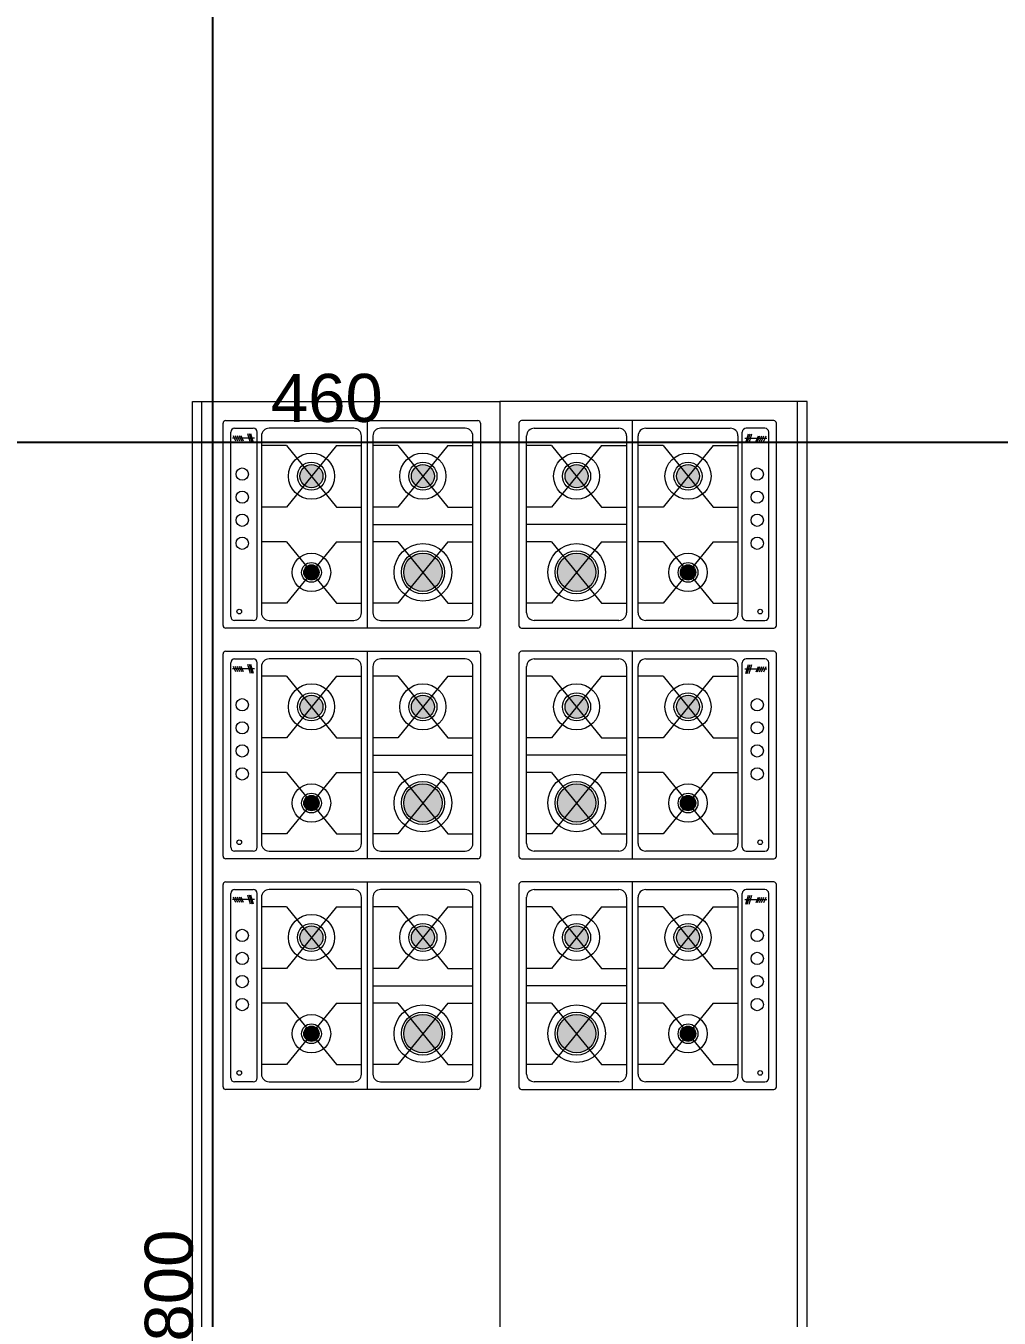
# Model space of a CAD drawing. Header units: centimetres. Extents: x 86156 to 91557, y -55119 to -48172.
# Drawn here: x 89925.4 to 90178.7, y -52720.8 to -52384.7 of the extents above; entities that cross this region are included whole.
import ezdxf

# ---------------------------------------------------------------- set-up
doc = ezdxf.new("R2010")
doc.units = ezdxf.units.CM
doc.header["$LTSCALE"] = 50
doc.header["$MEASUREMENT"] = 0
doc.layers.get('0').update_dxf_attribs({"color": 8})
for name, color, linetype, lineweight in [('BETON HACHURE', 253, 'Continuous', 13), ('ISOLATION', 252, 'Continuous', 0), ('mobilimi', 8, 'Continuous', 9), ('WINDOWS', 21, 'Continuous', 5)]:
    doc.layers.add(name, color=color, linetype=linetype, lineweight=lineweight)
doc.layers.add('COTE 50ème', color=1, linetype='Continuous')
doc.styles.add('RS_TXT_50', font='arial.ttf', dxfattribs={"height": 12.5})
doc.dimstyles.new('RS_50CM_LINEAIRE', dxfattribs={"dimscale": 5, "dimtxt": 12.5, "dimasz": 1.5, "dimexe": 1, "dimexo": 2.5, "dimgap": 1, "dimtad": 1, "dimdec": 1, "dimrnd": 0.5, "dimdsep": 46, "dimtxsty": 'RS_TXT_50', "dimblk1": 'ARCHTICK', "dimblk2": 'ARCHTICK', "dimsah": 1, "dimcen": 2.5, "dimdle": 1, "dimclrt": 4, "dimadec": 0, "dimazin": 2, "dimtfac": 1, "dimtdec": 1, "dimtix": 1, "dimtmove": 2, "dimatfit": 3, "dimfxl": 1, "dimtolj": 1, "dimtzin": 0, "dimarcsym": 0})

# ---------------------------------------------------------------- blocks, each defined once
blk = doc.blocks.new('_ArchTick')
at = {"color": 0, "linetype": 'ByBlock', "const_width": 0.15}
blk.add_lwpolyline([(-0.5, -0.5), (0.5, 0.5)], dxfattribs=at)
blk = doc.blocks.new('*D1673')
at = {"layer": 'COTE 50ème', "color": 0, "lineweight": -2, "ltscale": 0.5, "transparency": 16777216}
for p, q in [((89773.76, -52479.86), (89773.76, -52497.94)), ((90233.76, -52479.86), (90233.76, -52497.94)), ((89768.76, -52492.94), (90238.76, -52492.94))]:
    blk.add_line(p, q, dxfattribs=at)
at = {"layer": 'Defpoints', "color": 0, "ltscale": 0.5, "transparency": 16777216}
for p in [(89773.76, -52467.36), (90233.76, -52467.36), (90233.76, -52492.94)]:
    blk.add_point(p, dxfattribs=at)
at = {"layer": 'COTE 50ème', "color": 0, "lineweight": -2, "ltscale": 0.5, "transparency": 16777216, "xscale": 7.5, "yscale": 7.5, "zscale": 7.5, "rotation": 180}
blk.add_blockref('_ArchTick', (89773.76, -52492.94), dxfattribs=at)
at = {"layer": 'COTE 50ème', "color": 0, "lineweight": -2, "ltscale": 0.5, "transparency": 16777216, "xscale": 7.5, "yscale": 7.5, "zscale": 7.5}
blk.add_blockref('_ArchTick', (90233.76, -52492.94), dxfattribs=at)
at = {"layer": 'COTE 50ème', "color": 4, "ltscale": 0.5, "transparency": 16777216, "insert": (90003.76, -52481.55), "char_height": 12.5, "attachment_point": 5, "style": 'RS_TXT_50'}
blk.add_mtext('\\A1;460', dxfattribs=at)
blk = doc.blocks.new('*D1698')
at = {"layer": 'COTE 50ème', "color": 0, "lineweight": -2, "ltscale": 0.5, "transparency": 16777216}
for p, q in [((89974.1, -53117.36), (89974.1, -52307.36)), ((89956.26, -52312.36), (89979.1, -52312.36)), ((89998.2, -53112.36), (89969.1, -53112.36))]:
    blk.add_line(p, q, dxfattribs=at)
at = {"layer": 'Defpoints', "color": 0, "ltscale": 0.5, "transparency": 16777216}
for p in [(89943.76, -52312.36), (89974.1, -52312.36), (90010.7, -53112.36)]:
    blk.add_point(p, dxfattribs=at)
at = {"layer": 'COTE 50ème', "color": 0, "lineweight": -2, "ltscale": 0.5, "transparency": 16777216, "xscale": 7.5, "yscale": 7.5, "zscale": 7.5}
for p, rotation in [((89974.1, -52312.36), 90), ((89974.1, -53112.36), 270)]:
    blk.add_blockref('_ArchTick', p, dxfattribs=dict(at, rotation=rotation))
at = {"layer": 'COTE 50ème', "color": 4, "ltscale": 0.5, "transparency": 16777216, "insert": (89962.72, -52712.36), "char_height": 12.5, "attachment_point": 5, "rotation": 90, "style": 'RS_TXT_50'}
blk.add_mtext('\\A1;800', dxfattribs=at)

msp = doc.modelspace()

# ---------------------------------------------------------------- hatches: boundary and pattern name
at = {"layer": 'BETON HACHURE', "ltscale": 0.5, "transparency": 33554559}
h = msp.add_hatch(color=256, dxfattribs=at)
h.dxf.hatch_style = 1
h.paths.add_polyline_path([(89857.95, -49968.55), (89601.54, -49712.14), (89017.58, -49863.16), (88999.75, -49863.16), (88314.75, -49713.17), (88293.27, -49713.16), (87031.8, -49846.89), (86857.57, -50021.45), (86757.23, -51272.48), (86839.4, -52045.38), (86669.47, -52571.17), (86746.67, -53900.72), (86983.5, -54130.12), (88279.55, -54131.55), (88279.55, -54261.56), (89504.55, -54261.56), (89504.55, -54401.56), (90492.95, -54401.56), (90492.95, -51921.06), (89857.95, -51772.6)])
h.paths.add_polyline_path([(89837.95, -51788.46), (90472.95, -51936.92), (90472.95, -54381.56), (89524.55, -54381.56), (89524.55, -54241.56), (88299.55, -54241.56), (88299.55, -54111.57), (86991.6, -54110.13), (86766.18, -53891.78), (86689.65, -52573.76), (86859.73, -52047.49), (86777.31, -51272.22), (86876.91, -50030.38), (87040.95, -49866.03), (88294.32, -49733.16), (88312.58, -49733.17), (88997.58, -49883.16), (89020.13, -49883.16), (89595.48, -49734.36), (89837.95, -49976.84)], flags=16)
at = {"layer": 'mobilimi'}
h = msp.add_hatch(color=256, dxfattribs=at)
edge = h.paths.add_edge_path()
edge.add_arc((89999.76, -52501.82), 3, 0, 360)
h = msp.add_hatch(color=256, dxfattribs=at)
edge = h.paths.add_edge_path()
edge.add_arc((90028.76, -52501.82), 3, 0, 360)
h = msp.add_hatch(color=256, dxfattribs=at)
edge = h.paths.add_edge_path()
edge.add_arc((90068.76, -52501.82), 3, 0, 360)
h = msp.add_hatch(color=256, dxfattribs=at)
edge = h.paths.add_edge_path()
edge.add_arc((90097.76, -52501.82), 3, 0, 360)
h = msp.add_hatch(color=256, dxfattribs=at)
edge = h.paths.add_edge_path()
edge.add_arc((90028.76, -52526.82), 5, 0, 360)
h = msp.add_hatch(color=256, dxfattribs=at)
edge = h.paths.add_edge_path()
edge.add_arc((90068.76, -52526.82), 5, 0, 360)
h = msp.add_hatch(color=256, dxfattribs=at)
edge = h.paths.add_edge_path()
edge.add_arc((89999.76, -52526.86), 2, 0, 360)
h = msp.add_hatch(color=256, dxfattribs=at)
edge = h.paths.add_edge_path()
edge.add_arc((90097.76, -52526.86), 2, 0, 360)
h = msp.add_hatch(color=256, dxfattribs=at)
edge = h.paths.add_edge_path()
edge.add_arc((89999.76, -52561.82), 3, 0, 360)
h = msp.add_hatch(color=256, dxfattribs=at)
edge = h.paths.add_edge_path()
edge.add_arc((90028.76, -52561.82), 3, 0, 360)
h = msp.add_hatch(color=256, dxfattribs=at)
edge = h.paths.add_edge_path()
edge.add_arc((90068.76, -52561.82), 3, 0, 360)
h = msp.add_hatch(color=256, dxfattribs=at)
edge = h.paths.add_edge_path()
edge.add_arc((90097.76, -52561.82), 3, 0, 360)
h = msp.add_hatch(color=256, dxfattribs=at)
edge = h.paths.add_edge_path()
edge.add_arc((90028.76, -52586.82), 5, 0, 360)
h = msp.add_hatch(color=256, dxfattribs=at)
edge = h.paths.add_edge_path()
edge.add_arc((90068.76, -52586.82), 5, 0, 360)
h = msp.add_hatch(color=256, dxfattribs=at)
edge = h.paths.add_edge_path()
edge.add_arc((89999.76, -52586.86), 2, 0, 360)
h = msp.add_hatch(color=256, dxfattribs=at)
edge = h.paths.add_edge_path()
edge.add_arc((90097.76, -52586.86), 2, 0, 360)
h = msp.add_hatch(color=256, dxfattribs=at)
edge = h.paths.add_edge_path()
edge.add_arc((89999.76, -52621.82), 3, 0, 360)
h = msp.add_hatch(color=256, dxfattribs=at)
edge = h.paths.add_edge_path()
edge.add_arc((90028.76, -52621.82), 3, 0, 360)
h = msp.add_hatch(color=256, dxfattribs=at)
edge = h.paths.add_edge_path()
edge.add_arc((90068.76, -52621.82), 3, 0, 360)
h = msp.add_hatch(color=256, dxfattribs=at)
edge = h.paths.add_edge_path()
edge.add_arc((90097.76, -52621.82), 3, 0, 360)
h = msp.add_hatch(color=256, dxfattribs=at)
edge = h.paths.add_edge_path()
edge.add_arc((89999.76, -52646.86), 2, 0, 360)
h = msp.add_hatch(color=256, dxfattribs=at)
edge = h.paths.add_edge_path()
edge.add_arc((90028.76, -52646.82), 5, 0, 360)
h = msp.add_hatch(color=256, dxfattribs=at)
edge = h.paths.add_edge_path()
edge.add_arc((90068.76, -52646.82), 5, 0, 360)
h = msp.add_hatch(color=256, dxfattribs=at)
edge = h.paths.add_edge_path()
edge.add_arc((90097.76, -52646.86), 2, 0, 360)
at = {"layer": 'WINDOWS'}
h = msp.add_hatch(color=140, dxfattribs=at)
h.dxf.hatch_style = 1
h.paths.add_polyline_path([(89018.83, -49872.96), (88998.69, -49872.96), (88313.69, -49722.97), (88293.78, -49722.96), (87036.29, -49856.27), (86867.05, -50025.82), (86767.07, -51272.35), (86849.36, -52046.42), (86679.36, -52572.44), (86756.23, -53896.34), (86987.47, -54120.32), (88289.35, -54121.76), (88289.35, -54251.76), (89514.35, -54251.76), (89514.35, -54391.76), (90483.15, -54391.76), (90483.15, -51928.83), (89848.15, -51780.37), (89848.15, -49972.61), (89598.57, -49723.03)])
h.paths.add_polyline_path([(89597.96, -49725.25), (89846.15, -49973.44), (89846.15, -51781.96), (90481.15, -51930.42), (90481.15, -54389.76), (89516.35, -54389.76), (89516.35, -54249.76), (88291.35, -54249.76), (88291.35, -54119.77), (86988.28, -54118.32), (86758.18, -53895.45), (86681.38, -52572.7), (86851.4, -52046.63), (86769.08, -51272.33), (86868.98, -50026.72), (87037.2, -49858.18), (88293.89, -49724.96), (88313.47, -49724.97), (88998.47, -49874.96), (89019.08, -49874.96)], flags=16)

# ---------------------------------------------------------------- linework, layer by layer
at = {"layer": 'ISOLATION'}
for points in [[(89968.76, -52942.36), (89968.76, -52482.36), (90048.76, -52482.36), (90048.76, -52942.36)], [(90128.76, -52942.36), (90128.76, -52482.36), (90048.76, -52482.36), (90048.76, -52942.36)]]:
    msp.add_lwpolyline(points, close=True, dxfattribs=at)
at = {"layer": 'mobilimi'}
for p, q in [((89968.76, -52942.36), (89968.76, -52482.36)), ((89971.26, -52942.36), (89971.26, -52482.36)), ((90126.26, -52942.36), (90126.26, -52482.36)), ((90128.76, -52942.36), (90128.76, -52482.36)), ((89976.76, -52540.66), (89976.76, -52488.06)), ((89977.46, -52487.36), (90043.06, -52487.36)), ((89978.76, -52538.36), (89978.76, -52490.36)), ((89979.76, -52489.36), (89984.62, -52489.36)), ((89985.62, -52538.36), (89985.62, -52490.36)), ((90010.76, -52489.36), (89988.76, -52489.36)), ((90014.26, -52487.36), (90014.26, -52541.36)), ((90039.76, -52489.36), (90017.76, -52489.36)), ((90043.76, -52488.06), (90043.76, -52540.66)), ((90053.76, -52488.06), (90053.76, -52540.66)), ((90120.06, -52487.36), (90054.46, -52487.36)), ((90057.76, -52489.36), (90079.76, -52489.36)), ((90083.26, -52487.36), (90083.26, -52541.36)), ((90086.76, -52489.36), (90108.76, -52489.36)), ((90111.89, -52538.36), (90111.89, -52490.36)), ((90117.76, -52489.36), (90112.89, -52489.36)), ((90118.76, -52538.36), (90118.76, -52490.36)), ((90120.76, -52540.66), (90120.76, -52488.06)), ((89984.96, -52491.97), (89979.2, -52491.97)), ((89980.06, -52492.74), (89979.45, -52491.37)), ((89980.62, -52492.74), (89980.02, -52491.37)), ((89981.15, -52492.74), (89980.54, -52491.37)), ((89981.63, -52492.74), (89981.03, -52491.37)), ((89982.04, -52492.74), (89981.43, -52491.37)), ((89983.87, -52493.15), (89983.16, -52490.82)), ((89984.33, -52493.15), (89983.62, -52490.82)), ((89984.7, -52493.15), (89983.99, -52490.82)), ((89986.76, -52491.36), (89986.76, -52537.36)), ((90012.76, -52537.36), (90012.76, -52491.36)), ((90015.76, -52491.36), (90015.76, -52537.36)), ((90041.76, -52537.36), (90041.76, -52491.36)), ((90055.76, -52537.36), (90055.76, -52491.36)), ((90081.76, -52491.36), (90081.76, -52537.36)), ((90084.76, -52537.36), (90084.76, -52491.36)), ((90110.76, -52491.36), (90110.76, -52537.36)), ((90112.56, -52491.97), (90118.31, -52491.97)), ((90112.81, -52493.15), (90113.52, -52490.82)), ((90113.18, -52493.15), (90113.89, -52490.82)), ((90113.65, -52493.15), (90114.36, -52490.82)), ((90115.48, -52492.74), (90116.08, -52491.37)), ((90115.88, -52492.74), (90116.48, -52491.37)), ((90116.36, -52492.74), (90116.97, -52491.37)), ((90116.89, -52492.74), (90117.49, -52491.37)), ((90117.45, -52492.74), (90118.06, -52491.37)), ((89993.26, -52493.86), (89986.76, -52493.86)), ((89993.26, -52493.86), (90006.26, -52509.86)), ((90006.26, -52493.86), (89993.26, -52509.86)), ((90006.26, -52493.86), (90012.76, -52493.86)), ((90022.26, -52493.86), (90015.76, -52493.86)), ((90035.26, -52493.86), (90022.26, -52509.86)), ((90022.26, -52493.86), (90035.26, -52509.86)), ((90035.26, -52493.86), (90041.76, -52493.86)), ((90062.26, -52493.86), (90055.76, -52493.86)), ((90062.26, -52493.86), (90075.26, -52509.86)), ((90075.26, -52493.86), (90062.26, -52509.86)), ((90075.26, -52493.86), (90081.76, -52493.86)), ((90091.26, -52493.86), (90084.76, -52493.86)), ((90104.26, -52493.86), (90091.26, -52509.86)), ((90091.26, -52493.86), (90104.26, -52509.86)), ((90104.26, -52493.86), (90110.76, -52493.86)), ((89993.26, -52509.86), (89986.76, -52509.86)), ((90006.26, -52509.86), (90012.76, -52509.86)), ((90022.26, -52509.86), (90015.76, -52509.86)), ((90035.26, -52509.86), (90041.76, -52509.86)), ((90062.26, -52509.86), (90055.76, -52509.86)), ((90075.26, -52509.86), (90081.76, -52509.86)), ((90091.26, -52509.86), (90084.76, -52509.86)), ((90104.26, -52509.86), (90110.76, -52509.86)), ((90015.76, -52514.36), (90041.76, -52514.36)), ((90081.76, -52514.36), (90055.76, -52514.36)), ((89993.26, -52518.86), (89986.76, -52518.86)), ((90006.26, -52518.86), (89993.26, -52534.86)), ((89993.26, -52518.86), (90006.26, -52534.86)), ((90006.26, -52518.86), (90012.76, -52518.86)), ((90022.26, -52518.86), (90015.76, -52518.86)), ((90022.26, -52518.86), (90035.26, -52534.86)), ((90035.26, -52518.86), (90022.26, -52534.86)), ((90035.26, -52518.86), (90041.76, -52518.86)), ((90062.26, -52518.86), (90055.76, -52518.86)), ((90075.26, -52518.86), (90062.26, -52534.86)), ((90062.26, -52518.86), (90075.26, -52534.86)), ((90075.26, -52518.86), (90081.76, -52518.86)), ((90091.26, -52518.86), (90084.76, -52518.86)), ((90091.26, -52518.86), (90104.26, -52534.86)), ((90104.26, -52518.86), (90091.26, -52534.86)), ((90104.26, -52518.86), (90110.76, -52518.86)), ((89993.26, -52534.86), (89986.76, -52534.86)), ((90006.26, -52534.86), (90012.76, -52534.86)), ((90022.26, -52534.86), (90015.76, -52534.86)), ((90035.26, -52534.86), (90041.76, -52534.86)), ((90062.26, -52534.86), (90055.76, -52534.86)), ((90075.26, -52534.86), (90081.76, -52534.86)), ((90091.26, -52534.86), (90084.76, -52534.86)), ((90104.26, -52534.86), (90110.76, -52534.86)), ((89984.62, -52539.36), (89979.76, -52539.36)), ((89988.76, -52539.36), (90010.76, -52539.36)), ((90017.76, -52539.36), (90039.76, -52539.36)), ((90079.76, -52539.36), (90057.76, -52539.36)), ((90108.76, -52539.36), (90086.76, -52539.36)), ((90112.89, -52539.36), (90117.76, -52539.36)), ((90043.06, -52541.36), (89977.46, -52541.36)), ((90054.46, -52541.36), (90120.06, -52541.36)), ((89977.46, -52547.36), (90043.06, -52547.36)), ((90014.26, -52547.36), (90014.26, -52601.36)), ((90120.06, -52547.36), (90054.46, -52547.36)), ((90083.26, -52547.36), (90083.26, -52601.36)), ((89976.76, -52600.66), (89976.76, -52548.06)), ((89978.76, -52598.36), (89978.76, -52550.36)), ((89979.76, -52549.36), (89984.62, -52549.36)), ((89983.87, -52553.15), (89983.16, -52550.82)), ((89984.33, -52553.15), (89983.62, -52550.82)), ((89984.7, -52553.15), (89983.99, -52550.82)), ((89985.62, -52598.36), (89985.62, -52550.36)), ((90010.76, -52549.36), (89988.76, -52549.36)), ((90039.76, -52549.36), (90017.76, -52549.36)), ((90043.76, -52548.06), (90043.76, -52600.66)), ((90053.76, -52548.06), (90053.76, -52600.66)), ((90057.76, -52549.36), (90079.76, -52549.36)), ((90086.76, -52549.36), (90108.76, -52549.36)), ((90111.89, -52598.36), (90111.89, -52550.36)), ((90112.81, -52553.15), (90113.52, -52550.82)), ((90117.76, -52549.36), (90112.89, -52549.36)), ((90113.18, -52553.15), (90113.89, -52550.82)), ((90113.65, -52553.15), (90114.36, -52550.82)), ((90118.76, -52598.36), (90118.76, -52550.36)), ((90120.76, -52600.66), (90120.76, -52548.06)), ((89984.96, -52551.97), (89979.2, -52551.97)), ((89980.06, -52552.74), (89979.45, -52551.37)), ((89980.62, -52552.74), (89980.02, -52551.37)), ((89981.15, -52552.74), (89980.54, -52551.37)), ((89981.63, -52552.74), (89981.03, -52551.37)), ((89982.04, -52552.74), (89981.43, -52551.37)), ((89986.76, -52551.36), (89986.76, -52597.36)), ((89993.26, -52553.86), (89986.76, -52553.86)), ((89993.26, -52553.86), (90006.26, -52569.86)), ((90006.26, -52553.86), (89993.26, -52569.86)), ((90006.26, -52553.86), (90012.76, -52553.86)), ((90012.76, -52597.36), (90012.76, -52551.36)), ((90015.76, -52551.36), (90015.76, -52597.36)), ((90022.26, -52553.86), (90015.76, -52553.86)), ((90035.26, -52553.86), (90022.26, -52569.86)), ((90022.26, -52553.86), (90035.26, -52569.86)), ((90035.26, -52553.86), (90041.76, -52553.86)), ((90041.76, -52597.36), (90041.76, -52551.36)), ((90055.76, -52597.36), (90055.76, -52551.36)), ((90062.26, -52553.86), (90055.76, -52553.86)), ((90062.26, -52553.86), (90075.26, -52569.86)), ((90075.26, -52553.86), (90062.26, -52569.86)), ((90075.26, -52553.86), (90081.76, -52553.86)), ((90081.76, -52551.36), (90081.76, -52597.36)), ((90084.76, -52597.36), (90084.76, -52551.36)), ((90091.26, -52553.86), (90084.76, -52553.86)), ((90104.26, -52553.86), (90091.26, -52569.86)), ((90091.26, -52553.86), (90104.26, -52569.86)), ((90104.26, -52553.86), (90110.76, -52553.86)), ((90110.76, -52551.36), (90110.76, -52597.36)), ((90112.56, -52551.97), (90118.31, -52551.97)), ((90115.48, -52552.74), (90116.08, -52551.37)), ((90115.88, -52552.74), (90116.48, -52551.37)), ((90116.36, -52552.74), (90116.97, -52551.37)), ((90116.89, -52552.74), (90117.49, -52551.37)), ((90117.45, -52552.74), (90118.06, -52551.37)), ((89993.26, -52569.86), (89986.76, -52569.86)), ((90006.26, -52569.86), (90012.76, -52569.86)), ((90022.26, -52569.86), (90015.76, -52569.86)), ((90035.26, -52569.86), (90041.76, -52569.86)), ((90062.26, -52569.86), (90055.76, -52569.86)), ((90075.26, -52569.86), (90081.76, -52569.86)), ((90091.26, -52569.86), (90084.76, -52569.86)), ((90104.26, -52569.86), (90110.76, -52569.86)), ((90015.76, -52574.36), (90041.76, -52574.36)), ((90081.76, -52574.36), (90055.76, -52574.36)), ((89993.26, -52578.86), (89986.76, -52578.86)), ((90006.26, -52578.86), (89993.26, -52594.86)), ((89993.26, -52578.86), (90006.26, -52594.86)), ((90006.26, -52578.86), (90012.76, -52578.86)), ((90022.26, -52578.86), (90015.76, -52578.86)), ((90022.26, -52578.86), (90035.26, -52594.86)), ((90035.26, -52578.86), (90022.26, -52594.86)), ((90035.26, -52578.86), (90041.76, -52578.86)), ((90062.26, -52578.86), (90055.76, -52578.86)), ((90075.26, -52578.86), (90062.26, -52594.86)), ((90062.26, -52578.86), (90075.26, -52594.86)), ((90075.26, -52578.86), (90081.76, -52578.86)), ((90091.26, -52578.86), (90084.76, -52578.86)), ((90091.26, -52578.86), (90104.26, -52594.86)), ((90104.26, -52578.86), (90091.26, -52594.86)), ((90104.26, -52578.86), (90110.76, -52578.86)), ((89993.26, -52594.86), (89986.76, -52594.86)), ((90006.26, -52594.86), (90012.76, -52594.86)), ((90022.26, -52594.86), (90015.76, -52594.86)), ((90035.26, -52594.86), (90041.76, -52594.86)), ((90062.26, -52594.86), (90055.76, -52594.86)), ((90075.26, -52594.86), (90081.76, -52594.86)), ((90091.26, -52594.86), (90084.76, -52594.86)), ((90104.26, -52594.86), (90110.76, -52594.86)), ((90043.06, -52601.36), (89977.46, -52601.36)), ((89984.62, -52599.36), (89979.76, -52599.36)), ((89988.76, -52599.36), (90010.76, -52599.36)), ((90017.76, -52599.36), (90039.76, -52599.36)), ((90054.46, -52601.36), (90120.06, -52601.36)), ((90079.76, -52599.36), (90057.76, -52599.36)), ((90108.76, -52599.36), (90086.76, -52599.36)), ((90112.89, -52599.36), (90117.76, -52599.36)), ((89976.76, -52660.66), (89976.76, -52608.06)), ((89977.46, -52607.36), (90043.06, -52607.36)), ((90014.26, -52607.36), (90014.26, -52661.36)), ((90043.76, -52608.06), (90043.76, -52660.66)), ((90053.76, -52608.06), (90053.76, -52660.66)), ((90120.06, -52607.36), (90054.46, -52607.36)), ((90083.26, -52607.36), (90083.26, -52661.36)), ((90120.76, -52660.66), (90120.76, -52608.06)), ((89978.76, -52658.36), (89978.76, -52610.36)), ((89980.06, -52612.74), (89979.45, -52611.37)), ((89979.76, -52609.36), (89984.62, -52609.36)), ((89980.62, -52612.74), (89980.02, -52611.37)), ((89981.15, -52612.74), (89980.54, -52611.37)), ((89981.63, -52612.74), (89981.03, -52611.37)), ((89982.04, -52612.74), (89981.43, -52611.37)), ((89983.87, -52613.15), (89983.16, -52610.82)), ((89984.33, -52613.15), (89983.62, -52610.82)), ((89984.7, -52613.15), (89983.99, -52610.82)), ((89985.62, -52658.36), (89985.62, -52610.36)), ((89986.76, -52611.36), (89986.76, -52657.36)), ((90010.76, -52609.36), (89988.76, -52609.36)), ((90012.76, -52657.36), (90012.76, -52611.36)), ((90015.76, -52611.36), (90015.76, -52657.36)), ((90039.76, -52609.36), (90017.76, -52609.36)), ((90041.76, -52657.36), (90041.76, -52611.36)), ((90055.76, -52657.36), (90055.76, -52611.36)), ((90057.76, -52609.36), (90079.76, -52609.36)), ((90081.76, -52611.36), (90081.76, -52657.36)), ((90084.76, -52657.36), (90084.76, -52611.36)), ((90086.76, -52609.36), (90108.76, -52609.36)), ((90110.76, -52611.36), (90110.76, -52657.36)), ((90111.89, -52658.36), (90111.89, -52610.36)), ((90112.81, -52613.15), (90113.52, -52610.82)), ((90117.76, -52609.36), (90112.89, -52609.36)), ((90113.18, -52613.15), (90113.89, -52610.82)), ((90113.65, -52613.15), (90114.36, -52610.82)), ((90115.48, -52612.74), (90116.08, -52611.37)), ((90115.88, -52612.74), (90116.48, -52611.37)), ((90116.36, -52612.74), (90116.97, -52611.37)), ((90116.89, -52612.74), (90117.49, -52611.37)), ((90117.45, -52612.74), (90118.06, -52611.37)), ((90118.76, -52658.36), (90118.76, -52610.36)), ((89984.96, -52611.97), (89979.2, -52611.97)), ((89993.26, -52613.86), (89986.76, -52613.86)), ((89993.26, -52613.86), (90006.26, -52629.86)), ((90006.26, -52613.86), (89993.26, -52629.86)), ((90006.26, -52613.86), (90012.76, -52613.86)), ((90022.26, -52613.86), (90015.76, -52613.86)), ((90035.26, -52613.86), (90022.26, -52629.86)), ((90022.26, -52613.86), (90035.26, -52629.86)), ((90035.26, -52613.86), (90041.76, -52613.86)), ((90062.26, -52613.86), (90055.76, -52613.86)), ((90062.26, -52613.86), (90075.26, -52629.86)), ((90075.26, -52613.86), (90062.26, -52629.86)), ((90075.26, -52613.86), (90081.76, -52613.86)), ((90091.26, -52613.86), (90084.76, -52613.86)), ((90104.26, -52613.86), (90091.26, -52629.86)), ((90091.26, -52613.86), (90104.26, -52629.86)), ((90104.26, -52613.86), (90110.76, -52613.86)), ((90112.56, -52611.97), (90118.31, -52611.97)), ((89993.26, -52629.86), (89986.76, -52629.86)), ((90006.26, -52629.86), (90012.76, -52629.86)), ((90022.26, -52629.86), (90015.76, -52629.86)), ((90035.26, -52629.86), (90041.76, -52629.86)), ((90062.26, -52629.86), (90055.76, -52629.86)), ((90075.26, -52629.86), (90081.76, -52629.86)), ((90091.26, -52629.86), (90084.76, -52629.86)), ((90104.26, -52629.86), (90110.76, -52629.86)), ((90015.76, -52634.36), (90041.76, -52634.36)), ((90081.76, -52634.36), (90055.76, -52634.36)), ((89993.26, -52638.86), (89986.76, -52638.86)), ((90006.26, -52638.86), (89993.26, -52654.86)), ((89993.26, -52638.86), (90006.26, -52654.86)), ((90006.26, -52638.86), (90012.76, -52638.86)), ((90022.26, -52638.86), (90015.76, -52638.86)), ((90022.26, -52638.86), (90035.26, -52654.86)), ((90035.26, -52638.86), (90022.26, -52654.86)), ((90035.26, -52638.86), (90041.76, -52638.86)), ((90062.26, -52638.86), (90055.76, -52638.86)), ((90075.26, -52638.86), (90062.26, -52654.86)), ((90062.26, -52638.86), (90075.26, -52654.86)), ((90075.26, -52638.86), (90081.76, -52638.86)), ((90091.26, -52638.86), (90084.76, -52638.86)), ((90091.26, -52638.86), (90104.26, -52654.86)), ((90104.26, -52638.86), (90091.26, -52654.86)), ((90104.26, -52638.86), (90110.76, -52638.86)), ((89993.26, -52654.86), (89986.76, -52654.86)), ((90006.26, -52654.86), (90012.76, -52654.86)), ((90022.26, -52654.86), (90015.76, -52654.86)), ((90035.26, -52654.86), (90041.76, -52654.86)), ((90062.26, -52654.86), (90055.76, -52654.86)), ((90075.26, -52654.86), (90081.76, -52654.86)), ((90091.26, -52654.86), (90084.76, -52654.86)), ((90104.26, -52654.86), (90110.76, -52654.86)), ((90043.06, -52661.36), (89977.46, -52661.36)), ((89984.62, -52659.36), (89979.76, -52659.36)), ((89988.76, -52659.36), (90010.76, -52659.36)), ((90017.76, -52659.36), (90039.76, -52659.36)), ((90054.46, -52661.36), (90120.06, -52661.36)), ((90079.76, -52659.36), (90057.76, -52659.36)), ((90108.76, -52659.36), (90086.76, -52659.36)), ((90112.89, -52659.36), (90117.76, -52659.36))]:
    msp.add_line(p, q, dxfattribs=at)
for centre, radius in [((89999.76, -52501.82), 6), ((90028.76, -52501.82), 6), ((90068.76, -52501.82), 6), ((90097.76, -52501.82), 6), ((89981.75, -52501.28), 1.6), ((89999.76, -52501.82), 3.66), ((89999.76, -52501.82), 3), ((90028.76, -52501.82), 3.66), ((90028.76, -52501.82), 3), ((90068.76, -52501.82), 3.66), ((90068.76, -52501.82), 3), ((90097.76, -52501.82), 3.66), ((90097.76, -52501.82), 3), ((90115.76, -52501.28), 1.6), ((89981.75, -52507.28), 1.6), ((90115.76, -52507.28), 1.6), ((89981.75, -52513.28), 1.6), ((90115.76, -52513.28), 1.6), ((89981.75, -52519.28), 1.6), ((90028.76, -52526.82), 7.5), ((90068.76, -52526.82), 7.5), ((90115.76, -52519.28), 1.6), ((89999.76, -52526.86), 5), ((90028.76, -52526.82), 5.61), ((90028.76, -52526.82), 5), ((90068.76, -52526.82), 5.61), ((90068.76, -52526.82), 5), ((90097.76, -52526.86), 5), ((89999.76, -52526.86), 2.57), ((89999.76, -52526.86), 2), ((90097.76, -52526.86), 2.57), ((90097.76, -52526.86), 2), ((89980.98, -52537.06), 0.606), ((90116.53, -52537.06), 0.606), ((89999.76, -52561.82), 6), ((90028.76, -52561.82), 6), ((90068.76, -52561.82), 6), ((90097.76, -52561.82), 6), ((89981.75, -52561.28), 1.6), ((89999.76, -52561.82), 3.66), ((89999.76, -52561.82), 3), ((90028.76, -52561.82), 3.66), ((90028.76, -52561.82), 3), ((90068.76, -52561.82), 3.66), ((90068.76, -52561.82), 3), ((90097.76, -52561.82), 3.66), ((90097.76, -52561.82), 3), ((90115.76, -52561.28), 1.6), ((89981.75, -52567.28), 1.6), ((90115.76, -52567.28), 1.6), ((89981.75, -52573.28), 1.6), ((90115.76, -52573.28), 1.6), ((89981.75, -52579.28), 1.6), ((90115.76, -52579.28), 1.6), ((90028.76, -52586.82), 7.5), ((90028.76, -52586.82), 5.61), ((90068.76, -52586.82), 7.5), ((90068.76, -52586.82), 5.61), ((89999.76, -52586.86), 5), ((89999.76, -52586.86), 2.57), ((90028.76, -52586.82), 5), ((90068.76, -52586.82), 5), ((90097.76, -52586.86), 5), ((90097.76, -52586.86), 2.57), ((89999.76, -52586.86), 2), ((90097.76, -52586.86), 2), ((89980.98, -52597.06), 0.606), ((90116.53, -52597.06), 0.606), ((89999.76, -52621.82), 6), ((89999.76, -52621.82), 3.66), ((90028.76, -52621.82), 6), ((90028.76, -52621.82), 3.66), ((90068.76, -52621.82), 6), ((90068.76, -52621.82), 3.66), ((90097.76, -52621.82), 6), ((90097.76, -52621.82), 3.66), ((89981.75, -52621.28), 1.6), ((89999.76, -52621.82), 3), ((90028.76, -52621.82), 3), ((90068.76, -52621.82), 3), ((90097.76, -52621.82), 3), ((90115.76, -52621.28), 1.6), ((89981.75, -52627.28), 1.6), ((90115.76, -52627.28), 1.6), ((89981.75, -52633.28), 1.6), ((90115.76, -52633.28), 1.6), ((89981.75, -52639.28), 1.6), ((90115.76, -52639.28), 1.6), ((90028.76, -52646.82), 7.5), ((90028.76, -52646.82), 5.61), ((90068.76, -52646.82), 7.5), ((90068.76, -52646.82), 5.61), ((89999.76, -52646.86), 5), ((89999.76, -52646.86), 2.57), ((89999.76, -52646.86), 2), ((90028.76, -52646.82), 5), ((90068.76, -52646.82), 5), ((90097.76, -52646.86), 5), ((90097.76, -52646.86), 2.57), ((90097.76, -52646.86), 2), ((89980.98, -52657.06), 0.606), ((90116.53, -52657.06), 0.606)]:
    msp.add_circle(centre, radius, dxfattribs=at)
for centre, radius, start, end in [((89977.46, -52488.06), 0.7, 90, 180), ((89979.76, -52490.36), 1, 90, 180), ((89984.62, -52490.36), 1, 0, 90), ((89988.76, -52491.36), 2, 90, 180), ((90010.76, -52491.36), 2, 0, 90), ((90017.76, -52491.36), 2, 90, 180), ((90039.76, -52491.36), 2, 0, 90), ((90043.06, -52488.06), 0.7, 0, 90), ((90054.46, -52488.06), 0.7, 90, 180), ((90057.76, -52491.36), 2, 90, 180), ((90079.76, -52491.36), 2, 0, 90), ((90086.76, -52491.36), 2, 90, 180), ((90108.76, -52491.36), 2, 0, 90), ((90112.89, -52490.36), 1, 90, 180), ((90117.76, -52490.36), 1, 0, 90), ((90120.06, -52488.06), 0.7, 0, 90), ((89988.76, -52537.36), 2, 180, 270), ((90010.76, -52537.36), 2, 270, 0), ((90017.76, -52537.36), 2, 180, 270), ((90039.76, -52537.36), 2, 270, 0), ((90057.76, -52537.36), 2, 180, 270), ((90079.76, -52537.36), 2, 270, 0), ((90086.76, -52537.36), 2, 180, 270), ((90108.76, -52537.36), 2, 270, 0), ((89977.46, -52540.66), 0.7, 180, 270), ((89979.76, -52538.36), 1, 180, 270), ((89984.62, -52538.36), 1, 270, 0), ((90043.06, -52540.66), 0.7, 270, 0), ((90054.46, -52540.66), 0.7, 180, 270), ((90112.89, -52538.36), 1, 180, 270), ((90117.76, -52538.36), 1, 270, 0), ((90120.06, -52540.66), 0.7, 270, 0), ((89977.46, -52548.06), 0.7, 90, 180), ((90043.06, -52548.06), 0.7, 0, 90), ((90054.46, -52548.06), 0.7, 90, 180), ((90120.06, -52548.06), 0.7, 0, 90), ((89979.76, -52550.36), 1, 90, 180), ((89984.62, -52550.36), 1, 0, 90), ((89988.76, -52551.36), 2, 90, 180), ((90010.76, -52551.36), 2, 0, 90), ((90017.76, -52551.36), 2, 90, 180), ((90039.76, -52551.36), 2, 0, 90), ((90057.76, -52551.36), 2, 90, 180), ((90079.76, -52551.36), 2, 0, 90), ((90086.76, -52551.36), 2, 90, 180), ((90108.76, -52551.36), 2, 0, 90), ((90112.89, -52550.36), 1, 90, 180), ((90117.76, -52550.36), 1, 0, 90), ((89988.76, -52597.36), 2, 180, 270), ((90010.76, -52597.36), 2, 270, 0), ((90017.76, -52597.36), 2, 180, 270), ((90039.76, -52597.36), 2, 270, 0), ((90057.76, -52597.36), 2, 180, 270), ((90079.76, -52597.36), 2, 270, 0), ((90086.76, -52597.36), 2, 180, 270), ((90108.76, -52597.36), 2, 270, 0), ((89977.46, -52600.66), 0.7, 180, 270), ((89979.76, -52598.36), 1, 180, 270), ((89984.62, -52598.36), 1, 270, 0), ((90043.06, -52600.66), 0.7, 270, 0), ((90054.46, -52600.66), 0.7, 180, 270), ((90112.89, -52598.36), 1, 180, 270), ((90117.76, -52598.36), 1, 270, 0), ((90120.06, -52600.66), 0.7, 270, 0), ((89977.46, -52608.06), 0.7, 90, 180), ((90043.06, -52608.06), 0.7, 0, 90), ((90054.46, -52608.06), 0.7, 90, 180), ((90120.06, -52608.06), 0.7, 0, 90), ((89979.76, -52610.36), 1, 90, 180), ((89984.62, -52610.36), 1, 0, 90), ((89988.76, -52611.36), 2, 90, 180), ((90010.76, -52611.36), 2, 0, 90), ((90017.76, -52611.36), 2, 90, 180), ((90039.76, -52611.36), 2, 0, 90), ((90057.76, -52611.36), 2, 90, 180), ((90079.76, -52611.36), 2, 0, 90), ((90086.76, -52611.36), 2, 90, 180), ((90108.76, -52611.36), 2, 0, 90), ((90112.89, -52610.36), 1, 90, 180), ((90117.76, -52610.36), 1, 0, 90), ((89979.76, -52658.36), 1, 180, 270), ((89984.62, -52658.36), 1, 270, 0), ((89988.76, -52657.36), 2, 180, 270), ((90010.76, -52657.36), 2, 270, 0), ((90017.76, -52657.36), 2, 180, 270), ((90039.76, -52657.36), 2, 270, 0), ((90057.76, -52657.36), 2, 180, 270), ((90079.76, -52657.36), 2, 270, 0), ((90086.76, -52657.36), 2, 180, 270), ((90108.76, -52657.36), 2, 270, 0), ((90112.89, -52658.36), 1, 180, 270), ((90117.76, -52658.36), 1, 270, 0), ((89977.46, -52660.66), 0.7, 180, 270), ((90043.06, -52660.66), 0.7, 270, 0), ((90054.46, -52660.66), 0.7, 180, 270), ((90120.06, -52660.66), 0.7, 270, 0)]:
    msp.add_arc(centre, radius, start, end, dxfattribs=at)

# ---------------------------------------------------------------- dimensions: what is measured, and where the dimension line sits
at = {"layer": 'COTE 50ème', "ltscale": 0.5}
dim = msp.add_linear_dim(base=(89974.1, -52312.36), p1=(90010.7, -53112.36), p2=(89943.76, -52312.36), angle=90, dimstyle='RS_50CM_LINEAIRE', dxfattribs=at)
dim.commit()
dim.dimension.update_dxf_attribs({"geometry": '*D1698', "text_midpoint": (89962.72, -52712.36)})
dim = msp.add_linear_dim(base=(90233.76, -52492.94), p1=(89773.76, -52467.36), p2=(90233.76, -52467.36), dimstyle='RS_50CM_LINEAIRE', dxfattribs=at)
dim.commit()
dim.dimension.update_dxf_attribs({"geometry": '*D1673', "text_midpoint": (90003.76, -52481.55)})

doc.saveas('drawing.dxf')
